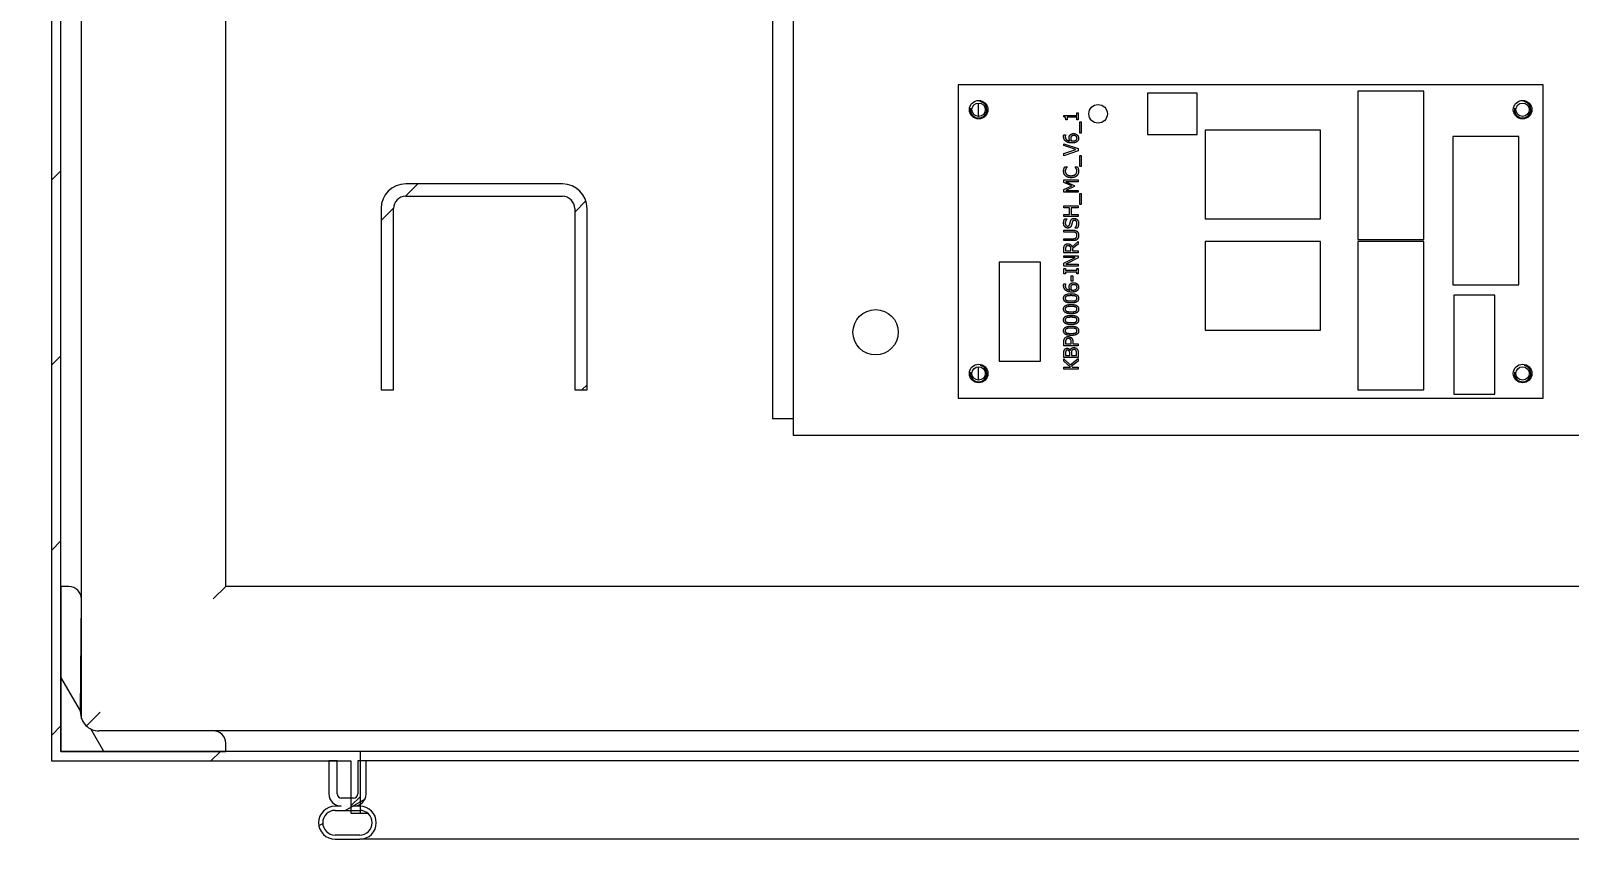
# Model space of a CAD drawing. Header units: millimetres. Extents: x 0 to 5940, y 0 to 4200.
# Drawn here: x 1788.4 to 2161.7, y 2756 to 2952.2 of the extents above; entities that cross this region are included whole.
import ezdxf

# ---------------------------------------------------------------- set-up
doc = ezdxf.new("R2010")
doc.units = ezdxf.units.MM
doc.header["$LTSCALE"] = 10
for name, color, linetype, lineweight, true_color in [('가시적인 것(ISO)', 3, 'Continuous', 5, 0x00ff00), ('가시적인 좁은 것(ISO)', 3, 'Continuous', 5, 0x00ff00), ('치수(ISO)', 2, 'Continuous', 5, 0xffff00)]:
    doc.layers.add(name, color=color, linetype=linetype, lineweight=lineweight, true_color=true_color)
doc.layers.add('해치(ISO)', color=7, linetype='Continuous', lineweight=5)
doc.styles.add('치수 텍스트_PSTEK_POSCO', font='isocp.shx')
doc.dimstyles.new('치수_PSTEK_POSCO', dxfattribs={"dimscale": 10, "dimtxt": 3.5, "dimasz": 2.5, "dimexe": 2, "dimexo": 2.5, "dimgap": 1, "dimtad": 1, "dimrnd": 1e-08, "dimdsep": 46, "dimtxsty": '치수 텍스트_PSTEK_POSCO', "dimcen": 0.09, "dimdle": 10, "dimclrd": 7, "dimclre": 7, "dimclrt": 2, "dimadec": 1, "dimazin": 2, "dimtfac": 1, "dimtmove": 0, "dimatfit": 3, "dimfxl": 1, "dimtolj": 1, "dimlwd": -1, "dimlwe": -1, "dimarcsym": 0})
pattern_1 = [(45, (0, 0), (-22.45064, 22.45064), [])]

# ---------------------------------------------------------------- blocks, each defined once
blk = doc.blocks.new('*D29')
at = {"layer": 'Defpoints', "color": 0, "transparency": 16777216}
for p in [(1793.36, 3525.01), (1606.82, 2775.01), (1793.36, 2775.01)]:
    blk.add_point(p, dxfattribs=at)
at = {"layer": '치수(ISO)', "color": 7, "transparency": 16777216}
for p, q in [((1768.36, 3525.01), (1586.82, 3525.01)), ((1606.82, 3500.01), (1606.82, 2800.01)), ((1768.36, 2775.01), (1586.82, 2775.01))]:
    blk.add_line(p, q, dxfattribs=at)
for points in [[(1602.65, 3500.01), (1610.99, 3500.01), (1606.82, 3525.01)], [(1602.65, 2800.01), (1610.99, 2800.01), (1606.82, 2775.01)]]:
    blk.add_solid(points, dxfattribs=at)
at = {"layer": '치수(ISO)', "color": 2, "transparency": 16777216, "insert": (1579.32, 3118.5), "char_height": 35, "attachment_point": 4, "rotation": 90, "style": '치수 텍스트_PSTEK_POSCO'}
blk.add_mtext('\\A1;750', dxfattribs=at)

msp = doc.modelspace()

# ---------------------------------------------------------------- hatches: boundary and pattern name
at = {"layer": '해치(ISO)'}
h = msp.add_hatch(dxfattribs=at)
h.set_pattern_fill('ANSI31', color=256, scale=254, style=0)
h.set_pattern_definition(pattern_1)
h.paths.add_polyline_path([(2505.662, 3525.014), (2505.662, 3535.52), (2505.662, 3536.017), (2505.662, 3537.018), (2505.662, 3537.714), (2503.362, 3537.714), (2503.362, 3537.014), (2503.362, 3534.014), (2503.362, 3522.714), (2551.062, 3522.714), (2591.062, 3522.714), (2591.062, 3482.714), (2591.062, 2817.314), (2591.062, 2777.314), (2551.062, 2777.314), (2518.362, 2777.314), (2518.362, 2766.014), (2518.362, 2763.014), (2518.362, 2762.314), (2520.662, 2762.314), (2520.662, 2763.011), (2520.662, 2764.011), (2520.662, 2764.509), (2520.662, 2775.014), (2522.012, 2775.014), (2593.362, 2775.014), (2593.362, 3525.014), (2507.012, 3525.014)])
h.paths.add_polyline_path([(1793.362, 3525.014), (1793.362, 2775.014), (1860.712, 2775.014), (1862.712, 2775.014), (1866.062, 2775.014), (1866.062, 2766.014), (1866.062, 2763.014), (1866.062, 2762.314), (1868.362, 2762.314), (1868.362, 2763.011), (1868.362, 2764.011), (1868.362, 2764.509), (1868.362, 2775.014), (1868.362, 2777.314), (1835.662, 2777.314), (1795.662, 2777.314), (1795.662, 2817.314), (1795.662, 3482.714), (1795.662, 3522.714), (1835.662, 3522.714), (1883.362, 3522.714), (1883.362, 3525.014), (1883.362, 3535.52), (1883.362, 3536.017), (1883.362, 3537.018), (1883.362, 3537.714), (1881.062, 3537.714), (1881.062, 3537.014), (1881.062, 3534.014), (1881.062, 3525.014), (1877.712, 3525.014), (1875.712, 3525.014)])
h = msp.add_hatch(dxfattribs=at)
h.set_pattern_fill('ANSI31', color=256, scale=254, angle=75.00018, style=0)
h.set_pattern_definition([(120.0002, (0, 0), (-27.49626, -15.87508), [])])
edge = h.paths.add_edge_path()
edge.add_line((2554.062, 3517.714), (2581.562, 3517.714))
edge.add_ellipse((2581.562, 3513.214), major_axis=(0, 4.5), ratio=1, start_angle=270, end_angle=360, ccw=False)
edge.add_line((2586.062, 3513.214), (2586.062, 3485.714))
edge.add_ellipse((2589.062, 3485.714), major_axis=(-3, 0), ratio=1, start_angle=0, end_angle=90)
edge.add_line((2589.062, 3482.714), (2591.062, 3482.714))
edge.add_line((2591.062, 3482.714), (2591.062, 3522.714))
edge.add_line((2591.062, 3522.714), (2551.062, 3522.714))
edge.add_line((2551.062, 3522.714), (2551.062, 3520.714))
edge.add_ellipse((2554.062, 3520.714), major_axis=(-3, 0), ratio=1, start_angle=0, end_angle=90)
edge = h.paths.add_edge_path()
edge.add_line((1795.662, 3482.714), (1797.662, 3482.714))
edge.add_ellipse((1797.662, 3485.714), major_axis=(0, -3), ratio=1, start_angle=0, end_angle=90)
edge.add_line((1800.662, 3485.714), (1800.662, 3513.214))
edge.add_ellipse((1805.162, 3513.214), major_axis=(-4.5, 0), ratio=1, start_angle=270, end_angle=360, ccw=False)
edge.add_line((1805.162, 3517.714), (1832.662, 3517.714))
edge.add_ellipse((1832.662, 3520.714), major_axis=(0, -3), ratio=1, start_angle=0, end_angle=90)
edge.add_line((1835.662, 3520.714), (1835.662, 3522.714))
edge.add_line((1835.662, 3522.714), (1795.662, 3522.714))
edge.add_line((1795.662, 3522.714), (1795.662, 3482.714))
edge = h.paths.add_edge_path()
edge.add_line((1795.662, 2817.314), (1795.662, 2777.314))
edge.add_line((1795.662, 2777.314), (1835.662, 2777.314))
edge.add_line((1835.662, 2777.314), (1835.662, 2779.314))
edge.add_ellipse((1832.662, 2779.314), major_axis=(3, 0), ratio=1, start_angle=0, end_angle=90)
edge.add_line((1832.662, 2782.314), (1804.901, 2782.314))
edge.add_ellipse((1804.901, 2786.814), major_axis=(0, -4.5), ratio=1, start_angle=269.50889, end_angle=360, ccw=False)
edge.add_line((1800.401, 2786.853), (1800.636, 2814.289))
edge.add_ellipse((1797.636, 2814.314), major_axis=(3, -0.026), ratio=1, start_angle=0, end_angle=90.49111)
edge.add_line((1797.636, 2817.314), (1795.662, 2817.314))
edge = h.paths.add_edge_path()
edge.add_line((2586.088, 2814.289), (2586.323, 2786.853))
edge.add_ellipse((2581.823, 2786.814), major_axis=(4.5, 0.039), ratio=1, start_angle=269.50889, end_angle=360, ccw=False)
edge.add_line((2581.823, 2782.314), (2554.062, 2782.314))
edge.add_ellipse((2554.062, 2779.314), major_axis=(0, 3), ratio=1, start_angle=0, end_angle=90)
edge.add_line((2551.062, 2779.314), (2551.062, 2777.314))
edge.add_line((2551.062, 2777.314), (2591.062, 2777.314))
edge.add_line((2591.062, 2777.314), (2591.062, 2817.314))
edge.add_line((2591.062, 2817.314), (2589.088, 2817.314))
edge.add_ellipse((2589.088, 2814.314), major_axis=(0, 3), ratio=1, start_angle=0, end_angle=90.49111)
h = msp.add_hatch(dxfattribs=at)
h.set_pattern_fill('ANSI31', color=256, scale=254, style=0)
h.set_pattern_definition(pattern_1)
edge = h.paths.add_edge_path()
edge.add_line((1920.362, 2865.014), (1923.362, 2865.014))
edge.add_line((1923.362, 2865.014), (1923.362, 2909.014))
edge.add_ellipse((1917.362, 2909.014), major_axis=(6, 0), ratio=1, start_angle=0, end_angle=90)
edge.add_line((1917.362, 2915.014), (1879.362, 2915.014))
edge.add_ellipse((1879.362, 2909.014), major_axis=(0, 6), ratio=1, start_angle=0, end_angle=90)
edge.add_line((1873.362, 2909.014), (1873.362, 2865.014))
edge.add_line((1873.362, 2865.014), (1876.362, 2865.014))
edge.add_line((1876.362, 2865.014), (1876.362, 2909.014))
edge.add_ellipse((1879.362, 2909.014), major_axis=(-3, 0), ratio=1, start_angle=270, end_angle=360, ccw=False)
edge.add_line((1879.362, 2912.014), (1917.362, 2912.014))
edge.add_ellipse((1917.362, 2909.014), major_axis=(0, 3), ratio=1, start_angle=270, end_angle=360, ccw=False)
edge.add_line((1920.362, 2909.014), (1920.362, 2865.014))
h = msp.add_hatch(dxfattribs=at)
h.set_pattern_fill('ANSI31', color=256, scale=254, angle=-14.99998, style=0)
h.set_pattern_definition([(30, (0, 0), (-15.875, 27.4963), [])])
edge = h.paths.add_edge_path()
edge.add_line((2513.012, 2775.014), (2513.012, 2767.014))
edge.add_ellipse((2516.012, 2767.014), major_axis=(-3, 0), ratio=1, start_angle=0, end_angle=90)
edge.add_line((2516.012, 2764.014), (2514.512, 2764.014))
edge.add_ellipse((2514.512, 2760.014), major_axis=(0, 4), ratio=1, start_angle=0, end_angle=180)
edge.add_line((2514.512, 2756.014), (2520.512, 2756.014))
edge.add_ellipse((2520.512, 2760.014), major_axis=(0, -4), ratio=1, start_angle=0, end_angle=177.8509)
edge.add_ellipse((2520.512, 2760.014), major_axis=(0.15, 3.997), ratio=1, start_angle=0, end_angle=2.1491)
edge.add_line((2520.512, 2764.014), (2519.012, 2764.014))
edge.add_ellipse((2519.012, 2767.014), major_axis=(0, -3), ratio=1, start_angle=0, end_angle=33.36701)
edge.add_ellipse((2519.012, 2767.014), major_axis=(1.65, -2.505), ratio=1, start_angle=0, end_angle=56.63299)
edge.add_line((2522.012, 2767.014), (2522.012, 2775.014))
edge.add_line((2522.012, 2775.014), (2520.662, 2775.014))
edge.add_line((2520.662, 2775.014), (2520.012, 2775.014))
edge.add_line((2520.012, 2775.014), (2520.012, 2767.014))
edge.add_ellipse((2519.012, 2767.014), major_axis=(1, 0), ratio=1, start_angle=270, end_angle=360, ccw=False)
edge.add_line((2519.012, 2766.014), (2518.362, 2766.014))
edge.add_line((2518.362, 2766.014), (2516.012, 2766.014))
edge.add_ellipse((2516.012, 2767.014), major_axis=(0, -1), ratio=1, start_angle=270, end_angle=360, ccw=False)
edge.add_line((2515.012, 2767.014), (2515.012, 2775.014))
edge.add_line((2515.012, 2775.014), (2513.012, 2775.014))
edge = h.paths.add_edge_path(flags=0)
edge.add_ellipse((2514.512, 2760.014), major_axis=(0, -3), ratio=1, start_angle=180, end_angle=360)
edge.add_line((2514.512, 2757.014), (2520.512, 2757.014))
edge.add_ellipse((2520.512, 2760.014), major_axis=(0.15, 2.996), ratio=1, start_angle=182.86598, end_angle=360)
edge.add_ellipse((2520.512, 2760.014), major_axis=(0, 3), ratio=1, start_angle=357.13402, end_angle=360)
edge.add_line((2520.512, 2763.014), (2518.362, 2763.014))
edge.add_line((2518.362, 2763.014), (2514.512, 2763.014))
edge = h.paths.add_edge_path()
edge.add_line((1868.212, 2764.014), (1866.712, 2764.014))
edge.add_ellipse((1866.712, 2767.014), major_axis=(0, -3), ratio=1, start_angle=0, end_angle=33.36701)
edge.add_ellipse((1866.712, 2767.014), major_axis=(1.65, -2.505), ratio=1, start_angle=0, end_angle=56.63299)
edge.add_line((1869.712, 2767.014), (1869.712, 2775.014))
edge.add_line((1869.712, 2775.014), (1868.362, 2775.014))
edge.add_line((1868.362, 2775.014), (1867.712, 2775.014))
edge.add_line((1867.712, 2775.014), (1867.712, 2767.014))
edge.add_ellipse((1866.712, 2767.014), major_axis=(1, 0), ratio=1, start_angle=270, end_angle=360, ccw=False)
edge.add_line((1866.712, 2766.014), (1866.062, 2766.014))
edge.add_line((1866.062, 2766.014), (1863.712, 2766.014))
edge.add_ellipse((1863.712, 2767.014), major_axis=(0, -1), ratio=1, start_angle=270, end_angle=360, ccw=False)
edge.add_line((1862.712, 2767.014), (1862.712, 2775.014))
edge.add_line((1862.712, 2775.014), (1860.712, 2775.014))
edge.add_line((1860.712, 2775.014), (1860.712, 2767.014))
edge.add_ellipse((1863.712, 2767.014), major_axis=(-3, 0), ratio=1, start_angle=0, end_angle=90)
edge.add_line((1863.712, 2764.014), (1862.212, 2764.014))
edge.add_ellipse((1862.212, 2760.014), major_axis=(0, 4), ratio=1, start_angle=0, end_angle=180)
edge.add_line((1862.212, 2756.014), (1868.212, 2756.014))
edge.add_ellipse((1868.212, 2760.014), major_axis=(0, -4), ratio=1, start_angle=0, end_angle=177.8509)
edge.add_ellipse((1868.212, 2760.014), major_axis=(0.15, 3.997), ratio=1, start_angle=0, end_angle=2.1491)
edge = h.paths.add_edge_path(flags=0)
edge.add_line((1862.212, 2763.014), (1866.062, 2763.014))
edge.add_line((1866.062, 2763.014), (1868.212, 2763.014))
edge.add_ellipse((1868.212, 2760.014), major_axis=(0, 3), ratio=1, start_angle=357.13402, end_angle=360, ccw=False)
edge.add_ellipse((1868.212, 2760.014), major_axis=(0.15, 2.996), ratio=1, start_angle=182.86598, end_angle=360, ccw=False)
edge.add_line((1868.212, 2757.014), (1862.212, 2757.014))
edge.add_ellipse((1862.212, 2760.014), major_axis=(0, -3), ratio=1, start_angle=180, end_angle=360, ccw=False)

# ---------------------------------------------------------------- linework, layer by layer
at = {"layer": '가시적인 것(ISO)'}
for p, q in [((1793.362, 3525.014), (1793.362, 2775.014)), ((1795.662, 2777.314), (1795.662, 3522.714)), ((1800.662, 2785.303), (1800.662, 3275.014)), ((1835.662, 2817.314), (1835.662, 3275.014)), ((1968.362, 3208.014), (1968.362, 2858.014)), ((1973.362, 3204.014), (1973.362, 2854.014)), ((2155.362, 2939.014), (2013.362, 2939.014)), ((2013.362, 2939.014), (2013.362, 2863.014)), ((2155.362, 2863.014), (2155.362, 2939.014)), ((2018.362, 2931.393), (2018.362, 2934.635)), ((2071.362, 2937.014), (2059.362, 2937.014)), ((2059.362, 2937.014), (2059.362, 2927.014)), ((2071.362, 2927.014), (2071.362, 2937.014)), ((2126.362, 2937.514), (2110.362, 2937.514)), ((2110.362, 2937.514), (2110.362, 2901.514)), ((2126.362, 2901.514), (2126.362, 2937.514)), ((2039.041, 2931.255), (2039.041, 2931.618)), ((2039.041, 2931.618), (2042.195, 2931.618)), ((2039.849, 2931.167), (2039.849, 2930.532)), ((2042.195, 2931.167), (2039.849, 2931.167)), ((2042.195, 2931.618), (2042.195, 2932.239)), ((2042.195, 2932.239), (2042.552, 2932.239)), ((2042.195, 2930.532), (2042.195, 2931.167)), ((2042.552, 2932.239), (2042.552, 2930.532)), ((2039.035, 2926.913), (2039.486, 2926.913)), ((2039.486, 2926.913), (2039.486, 2926.893)), ((2039.849, 2930.532), (2039.528, 2930.532)), ((2042.552, 2930.532), (2042.195, 2930.532)), ((2042.952, 2930.038), (2043.255, 2930.038)), ((2042.952, 2927.338), (2042.952, 2930.038)), ((2043.255, 2927.338), (2042.952, 2927.338)), ((2043.255, 2930.038), (2043.255, 2927.338)), ((2059.362, 2927.014), (2071.362, 2927.014)), ((2101.362, 2928.064), (2073.362, 2928.064)), ((2073.362, 2928.064), (2073.362, 2906.564)), ((2101.362, 2906.564), (2101.362, 2928.064)), ((2039.052, 2924.295), (2039.052, 2924.768)), ((2039.052, 2924.768), (2042.552, 2923.563)), ((2041.959, 2923.325), (2039.052, 2924.295)), ((2039.052, 2922.355), (2041.959, 2923.325)), ((2042.552, 2923.563), (2042.552, 2923.061)), ((2149.462, 2926.514), (2133.462, 2926.514)), ((2133.462, 2926.514), (2133.462, 2890.514)), ((2149.462, 2890.514), (2149.462, 2926.514)), ((2042.552, 2923.061), (2039.052, 2921.855)), ((2039.052, 2921.855), (2039.052, 2922.355)), ((2042.952, 2921.912), (2043.255, 2921.912)), ((2042.952, 2919.212), (2042.952, 2921.912)), ((2043.255, 2921.912), (2043.255, 2919.212)), ((2039.052, 2916.004), (2042.552, 2916.004)), ((2039.052, 2915.357), (2039.052, 2916.004)), ((2039.285, 2919.169), (2039.846, 2919.169)), ((2039.846, 2919.169), (2039.846, 2919.133)), ((2041.758, 2919.135), (2041.758, 2919.169)), ((2041.758, 2919.169), (2042.314, 2919.169)), ((2042.552, 2916.004), (2042.552, 2915.539)), ((2043.255, 2919.212), (2042.952, 2919.212)), ((1917.362, 2915.014), (1879.362, 2915.014)), ((1879.362, 2912.014), (1917.362, 2912.014)), ((2041.001, 2914.512), (2039.052, 2915.357)), ((2039.052, 2913.639), (2041.001, 2914.512)), ((2039.052, 2913.003), (2039.052, 2913.639)), ((2042.552, 2913.003), (2039.052, 2913.003)), ((2042.552, 2915.539), (2039.537, 2915.539)), ((2039.537, 2915.539), (2041.588, 2914.626)), ((2041.588, 2914.342), (2039.537, 2913.437)), ((2039.537, 2913.437), (2042.552, 2913.437)), ((2041.588, 2914.626), (2041.588, 2914.342)), ((2042.552, 2913.437), (2042.552, 2913.003)), ((2042.952, 2909.985), (2042.952, 2912.686)), ((2042.952, 2912.686), (2043.255, 2912.686)), ((2043.255, 2912.686), (2043.255, 2909.985)), ((1873.362, 2909.014), (1873.362, 2865.014)), ((1876.362, 2865.014), (1876.362, 2909.014)), ((1920.362, 2909.014), (1920.362, 2865.014)), ((1923.362, 2865.014), (1923.362, 2909.014)), ((2039.052, 2909.668), (2042.552, 2909.668)), ((2039.052, 2909.203), (2039.052, 2909.668)), ((2040.425, 2909.203), (2039.052, 2909.203)), ((2040.425, 2907.592), (2040.425, 2909.203)), ((2042.552, 2909.203), (2040.839, 2909.203)), ((2040.839, 2909.203), (2040.839, 2907.592)), ((2042.552, 2909.668), (2042.552, 2909.203)), ((2043.255, 2909.985), (2042.952, 2909.985)), ((2039.052, 2907.592), (2040.425, 2907.592)), ((2039.052, 2907.126), (2039.052, 2907.592)), ((2042.552, 2907.126), (2039.052, 2907.126)), ((2039.216, 2906.517), (2039.772, 2906.517)), ((2039.772, 2906.517), (2039.772, 2906.483)), ((2040.839, 2907.592), (2042.552, 2907.592)), ((2042.552, 2907.592), (2042.552, 2907.126)), ((2073.362, 2906.564), (2101.362, 2906.564)), ((2039.052, 2903.78), (2041.236, 2903.78)), ((2039.052, 2903.315), (2039.052, 2903.78)), ((2041.247, 2903.315), (2039.052, 2903.315)), ((2039.052, 2901.247), (2039.052, 2901.712)), ((2039.052, 2901.712), (2041.236, 2901.712)), ((2041.236, 2901.247), (2039.052, 2901.247)), ((2041.029, 2899.766), (2042.552, 2901.011)), ((2041.758, 2904.273), (2041.758, 2904.307)), ((2042.342, 2904.273), (2041.758, 2904.273)), ((2042.552, 2901.011), (2042.552, 2900.407)), ((2101.362, 2901.064), (2073.362, 2901.064)), ((2073.362, 2901.064), (2073.362, 2879.564)), ((2101.362, 2879.564), (2101.362, 2901.064)), ((2110.362, 2901.514), (2126.362, 2901.514)), ((2126.362, 2901.014), (2110.362, 2901.014)), ((2110.362, 2901.014), (2110.362, 2865.014)), ((2126.362, 2865.014), (2126.362, 2901.014)), ((2039.052, 2898.303), (2039.052, 2899.205)), ((2042.552, 2898.303), (2039.052, 2898.303)), ((2039.052, 2897.16), (2039.052, 2897.594)), ((2039.052, 2897.594), (2042.552, 2897.594)), ((2039.052, 2895.75), (2041.823, 2897.16)), ((2041.823, 2897.16), (2039.052, 2897.16)), ((2039.455, 2899.23), (2039.455, 2898.768)), ((2039.455, 2898.768), (2040.771, 2898.768)), ((2042.552, 2897.072), (2039.534, 2895.523)), ((2040.771, 2898.768), (2040.771, 2899.176)), ((2042.552, 2900.407), (2041.159, 2899.301)), ((2041.159, 2899.301), (2041.159, 2898.768)), ((2041.159, 2898.768), (2042.552, 2898.768)), ((2042.552, 2898.768), (2042.552, 2898.303)), ((2042.552, 2897.594), (2042.552, 2897.072)), ((2033.362, 2896.014), (2023.362, 2896.014)), ((2023.362, 2896.014), (2023.362, 2872.014)), ((2033.362, 2872.014), (2033.362, 2896.014)), ((2039.052, 2895.089), (2039.052, 2895.75)), ((2042.552, 2895.089), (2039.052, 2895.089)), ((2039.052, 2894.513), (2039.409, 2894.513)), ((2039.052, 2893.158), (2039.052, 2894.513)), ((2039.409, 2894.513), (2039.409, 2894.068)), ((2039.409, 2894.068), (2042.195, 2894.068)), ((2042.195, 2893.603), (2039.409, 2893.603)), ((2039.409, 2893.603), (2039.409, 2893.158)), ((2039.534, 2895.523), (2042.552, 2895.523)), ((2042.195, 2894.513), (2042.552, 2894.513)), ((2042.195, 2894.068), (2042.195, 2894.513)), ((2042.195, 2893.158), (2042.195, 2893.603)), ((2042.552, 2895.523), (2042.552, 2895.089)), ((2042.552, 2894.513), (2042.552, 2893.158)), ((2039.035, 2890.73), (2039.486, 2890.73)), ((2039.409, 2893.158), (2039.052, 2893.158)), ((2039.486, 2890.73), (2039.486, 2890.71)), ((2040.808, 2891.405), (2040.808, 2892.729)), ((2040.808, 2892.729), (2041.233, 2892.729)), ((2041.233, 2891.405), (2040.808, 2891.405)), ((2041.233, 2892.729), (2041.233, 2891.405)), ((2042.552, 2893.158), (2042.195, 2893.158)), ((2133.462, 2890.514), (2149.462, 2890.514)), ((2143.662, 2888.014), (2133.662, 2888.014)), ((2133.662, 2888.014), (2133.662, 2864.014)), ((2143.662, 2864.014), (2143.662, 2888.014)), ((2073.362, 2879.564), (2101.362, 2879.564)), ((2039.052, 2875.76), (2039.052, 2876.639)), ((2042.552, 2875.76), (2039.052, 2875.76)), ((2039.455, 2876.611), (2039.455, 2876.225)), ((2039.455, 2876.225), (2040.85, 2876.225)), ((2040.589, 2874.642), (2040.606, 2874.642)), ((2040.85, 2876.225), (2040.85, 2876.543)), ((2041.247, 2876.619), (2041.247, 2876.225)), ((2041.247, 2876.225), (2042.552, 2876.225)), ((2042.552, 2876.225), (2042.552, 2875.76)), ((2023.362, 2872.014), (2033.362, 2872.014)), ((2039.052, 2872.924), (2039.052, 2873.851)), ((2042.552, 2872.924), (2039.052, 2872.924)), ((2039.052, 2872.56), (2040.615, 2871.111)), ((2039.052, 2871.993), (2039.052, 2872.56)), ((2040.66, 2870.558), (2039.052, 2871.993)), ((2039.449, 2873.834), (2039.449, 2873.389)), ((2039.449, 2873.389), (2040.473, 2873.389)), ((2040.473, 2873.389), (2040.473, 2873.916)), ((2040.615, 2871.111), (2042.552, 2872.646)), ((2040.862, 2873.916), (2040.862, 2873.389)), ((2040.862, 2873.389), (2042.155, 2873.389)), ((2042.552, 2872.041), (2040.924, 2870.762)), ((2042.155, 2873.389), (2042.155, 2873.766)), ((2042.552, 2873.928), (2042.552, 2872.924)), ((2042.552, 2872.646), (2042.552, 2872.041)), ((2018.362, 2867.393), (2018.362, 2870.635)), ((2039.052, 2870.558), (2040.66, 2870.558)), ((2039.052, 2870.093), (2039.052, 2870.558)), ((2042.552, 2870.093), (2039.052, 2870.093)), ((2040.924, 2870.762), (2041.154, 2870.558)), ((2041.154, 2870.558), (2042.552, 2870.558)), ((2042.552, 2870.558), (2042.552, 2870.093)), ((1873.362, 2865.014), (1876.362, 2865.014)), ((1920.362, 2865.014), (1923.362, 2865.014)), ((2110.362, 2865.014), (2126.362, 2865.014)), ((2133.662, 2864.014), (2143.662, 2864.014)), ((2013.362, 2863.014), (2155.362, 2863.014)), ((1973.362, 2858.014), (1968.362, 2858.014)), ((1973.362, 2854.014), (2173.362, 2854.014)), ((1795.662, 2817.314), (1795.662, 2777.314)), ((1797.636, 2817.314), (1795.662, 2817.314)), ((1832.662, 2814.314), (1835.662, 2817.314)), ((2551.062, 2817.314), (1835.662, 2817.314)), ((1800.401, 2786.853), (1800.636, 2814.289)), ((1805.162, 2786.814), (1801.852, 2783.504)), ((1832.662, 2782.314), (1804.901, 2782.314)), ((2554.062, 2782.314), (1832.662, 2782.314)), ((1835.662, 2777.314), (1835.662, 2779.314)), ((1793.362, 2775.014), (1866.062, 2775.014)), ((1868.362, 2777.314), (1795.662, 2777.314)), ((1795.662, 2777.314), (1835.662, 2777.314)), ((1862.712, 2775.014), (1860.712, 2775.014)), ((1860.712, 2775.014), (1860.712, 2767.014)), ((1862.712, 2767.014), (1862.712, 2775.014)), ((1866.062, 2775.014), (1866.062, 2762.314)), ((1869.712, 2775.014), (1867.712, 2775.014)), ((1867.712, 2775.014), (1867.712, 2767.014)), ((1868.362, 2762.314), (1868.362, 2777.314)), ((2518.362, 2777.314), (1868.362, 2777.314)), ((1869.712, 2767.014), (1869.712, 2775.014)), ((2513.012, 2775.014), (1869.712, 2775.014)), ((1863.712, 2764.014), (1862.212, 2764.014)), ((1862.212, 2763.014), (1868.212, 2763.014)), ((1866.712, 2766.014), (1863.712, 2766.014)), ((1868.212, 2764.014), (1866.712, 2764.014)), ((1866.062, 2762.314), (1868.362, 2762.314)), ((1868.362, 2762.314), (1870.138, 2762.314)), ((1868.212, 2757.014), (1862.212, 2757.014)), ((1862.212, 2756.014), (1868.212, 2756.014)), ((2514.512, 2756.014), (1868.212, 2756.014))]:
    msp.add_line(p, q, dxfattribs=at)
for centre, radius in [((2018.362, 2933.014), 2.25), ((2018.362, 2933.014), 1.621), ((2150.362, 2933.014), 2.25), ((2150.362, 2933.014), 1.621), ((2047.362, 2932.014), 2.25), ((1993.362, 2879.014), 5.5), ((2018.362, 2869.014), 2.25), ((2150.362, 2869.014), 2.25), ((2018.362, 2869.014), 1.621), ((2150.362, 2869.014), 1.621)]:
    msp.add_circle(centre, radius, dxfattribs=at)
for centre, radius, start, end in [((1879.362, 2909.014), 6, 90, 180), ((1879.362, 2909.014), 3, 90, 180), ((1917.362, 2909.014), 6, 0, 90), ((1917.362, 2909.014), 3, 0, 90), ((1797.636, 2814.314), 3, 359.50889, 90), ((1804.901, 2786.814), 4.5, 179.50889, 270), ((1832.662, 2779.314), 3, 0, 90), ((1863.712, 2767.014), 3, 180, 270), ((1863.712, 2767.014), 1, 180, 270), ((1866.712, 2767.014), 3, 270, 0), ((1866.712, 2767.014), 1, 270, 0), ((1862.212, 2760.014), 4, 90, 270), ((1862.212, 2760.014), 3, 90, 270), ((1868.212, 2760.014), 4, 270, 90), ((1868.212, 2760.014), 3, 270, 90)]:
    msp.add_arc(centre, radius, start, end, dxfattribs=at)
for points in [[(2039.528, 2930.532), (2039.528, 2930.892), (2039.324, 2931.232), (2039.041, 2931.255)], [(2038.987, 2926.515), (2038.987, 2926.632), (2039.009, 2926.836), (2039.035, 2926.913)], [(2039.486, 2926.893), (2039.452, 2926.827), (2039.392, 2926.589), (2039.392, 2926.453)], [(2040.317, 2926.158), (2040.317, 2926.362), (2040.399, 2926.669), (2040.524, 2926.836)], [(2040.524, 2926.836), (2040.669, 2927.029), (2041.117, 2927.216), (2041.417, 2927.216)], [(2041.417, 2927.216), (2041.687, 2927.216), (2042.144, 2927.037), (2042.297, 2926.887)], [(2042.297, 2926.887), (2042.458, 2926.731), (2042.626, 2926.34), (2042.626, 2926.104)], [(2039.551, 2925.33), (2039.285, 2925.52), (2038.987, 2926.121), (2038.987, 2926.515)], [(2039.392, 2926.453), (2039.392, 2926.016), (2039.982, 2925.48), (2040.561, 2925.429)], [(2041.015, 2924.947), (2040.558, 2924.947), (2039.823, 2925.134), (2039.551, 2925.33)], [(2040.561, 2925.429), (2040.445, 2925.597), (2040.317, 2925.948), (2040.317, 2926.158)], [(2040.827, 2926.501), (2040.754, 2926.408), (2040.706, 2926.175), (2040.706, 2926.053)], [(2040.706, 2926.053), (2040.706, 2925.889), (2040.805, 2925.579), (2040.898, 2925.429)], [(2041.437, 2926.74), (2041.222, 2926.74), (2040.93, 2926.626), (2040.827, 2926.501)], [(2040.898, 2925.429), (2040.949, 2925.426), (2041.046, 2925.421), (2041.12, 2925.421)], [(2042.308, 2925.333), (2042.118, 2925.151), (2041.48, 2924.947), (2041.015, 2924.947)], [(2041.12, 2925.421), (2041.483, 2925.421), (2041.928, 2925.562), (2042.044, 2925.67)], [(2042.243, 2926.107), (2042.243, 2926.391), (2041.84, 2926.74), (2041.437, 2926.74)], [(2042.044, 2925.67), (2042.155, 2925.77), (2042.243, 2925.985), (2042.243, 2926.107)], [(2042.626, 2926.104), (2042.626, 2925.869), (2042.467, 2925.48), (2042.308, 2925.333)], [(2038.99, 2918.089), (2038.99, 2918.265), (2039.041, 2918.574), (2039.08, 2918.704)], [(2039.472, 2916.951), (2039.236, 2917.161), (2038.99, 2917.734), (2038.99, 2918.089)], [(2039.08, 2918.704), (2039.117, 2918.818), (2039.222, 2919.053), (2039.285, 2919.169)], [(2039.554, 2918.738), (2039.48, 2918.605), (2039.387, 2918.29), (2039.387, 2918.086)], [(2039.387, 2918.086), (2039.387, 2917.862), (2039.571, 2917.462), (2039.747, 2917.312)], [(2040.805, 2916.515), (2040.365, 2916.515), (2039.713, 2916.739), (2039.472, 2916.951)], [(2039.846, 2919.133), (2039.789, 2919.07), (2039.631, 2918.877), (2039.554, 2918.738)], [(2039.747, 2917.312), (2039.926, 2917.164), (2040.467, 2917), (2040.805, 2917)], [(2040.805, 2917), (2041.165, 2917), (2041.684, 2917.173), (2041.863, 2917.323)], [(2042.155, 2916.954), (2041.928, 2916.744), (2041.247, 2916.515), (2040.805, 2916.515)], [(2042.039, 2918.764), (2041.965, 2918.891), (2041.812, 2919.082), (2041.758, 2919.135)], [(2041.863, 2917.323), (2042.036, 2917.471), (2042.212, 2917.865), (2042.212, 2918.086)], [(2042.212, 2918.086), (2042.212, 2918.287), (2042.112, 2918.631), (2042.039, 2918.764)], [(2042.614, 2918.08), (2042.614, 2917.74), (2042.385, 2917.164), (2042.155, 2916.954)], [(2042.314, 2919.169), (2042.368, 2919.053), (2042.467, 2918.849), (2042.512, 2918.704)], [(2042.512, 2918.704), (2042.563, 2918.551), (2042.614, 2918.29), (2042.614, 2918.08)], [(2038.99, 2905.476), (2038.99, 2905.771), (2039.106, 2906.293), (2039.216, 2906.517)], [(2039.991, 2904.299), (2039.565, 2904.299), (2038.99, 2904.962), (2038.99, 2905.476)], [(2039.772, 2906.483), (2039.619, 2906.315), (2039.392, 2905.793), (2039.392, 2905.507)], [(2039.392, 2905.507), (2039.392, 2905.184), (2039.696, 2904.784), (2039.943, 2904.784)], [(2039.943, 2904.784), (2040.164, 2904.784), (2040.428, 2905.019), (2040.487, 2905.24)], [(2040.623, 2904.526), (2040.507, 2904.418), (2040.195, 2904.299), (2039.991, 2904.299)], [(2040.487, 2905.24), (2040.527, 2905.388), (2040.629, 2905.816), (2040.671, 2905.958)], [(2040.932, 2905.104), (2040.884, 2904.923), (2040.74, 2904.636), (2040.623, 2904.526)], [(2040.671, 2905.958), (2040.782, 2906.318), (2041.227, 2906.653), (2041.554, 2906.653)], [(2041.091, 2905.737), (2041.046, 2905.575), (2040.983, 2905.306), (2040.932, 2905.104)], [(2041.627, 2906.168), (2041.417, 2906.168), (2041.157, 2905.961), (2041.091, 2905.737)], [(2041.554, 2906.653), (2041.761, 2906.653), (2042.158, 2906.485), (2042.297, 2906.335)], [(2042.212, 2905.388), (2042.212, 2905.774), (2041.891, 2906.168), (2041.627, 2906.168)], [(2041.758, 2904.307), (2041.973, 2904.537), (2042.212, 2905.118), (2042.212, 2905.388)], [(2042.297, 2906.335), (2042.45, 2906.168), (2042.614, 2905.742), (2042.614, 2905.422)], [(2042.614, 2905.422), (2042.614, 2905.042), (2042.456, 2904.509), (2042.342, 2904.273)], [(2041.236, 2903.78), (2041.602, 2903.78), (2042.124, 2903.632), (2042.302, 2903.445)], [(2041.236, 2901.712), (2041.48, 2901.712), (2041.809, 2901.774), (2041.942, 2901.862)], [(2042.302, 2901.582), (2042.121, 2901.397), (2041.61, 2901.247), (2041.236, 2901.247)], [(2041.942, 2903.164), (2041.809, 2903.252), (2041.483, 2903.315), (2041.247, 2903.315)], [(2042.229, 2902.512), (2042.229, 2902.73), (2042.084, 2903.071), (2041.942, 2903.164)], [(2041.942, 2901.862), (2042.084, 2901.956), (2042.229, 2902.279), (2042.229, 2902.512)], [(2042.302, 2903.445), (2042.467, 2903.278), (2042.626, 2902.835), (2042.626, 2902.512)], [(2042.626, 2902.512), (2042.626, 2902.203), (2042.464, 2901.743), (2042.302, 2901.582)], [(2039.052, 2899.205), (2039.052, 2899.505), (2039.117, 2899.911), (2039.236, 2900.095)], [(2039.236, 2900.095), (2039.355, 2900.28), (2039.727, 2900.492), (2040.002, 2900.492)], [(2039.574, 2899.786), (2039.509, 2899.687), (2039.455, 2899.423), (2039.455, 2899.23)], [(2040.039, 2900.007), (2039.886, 2900.007), (2039.65, 2899.9), (2039.574, 2899.786)], [(2040.002, 2900.492), (2040.385, 2900.492), (2040.904, 2900.101), (2041.029, 2899.766)], [(2040.589, 2899.809), (2040.493, 2899.911), (2040.221, 2900.007), (2040.039, 2900.007)], [(2040.771, 2899.176), (2040.771, 2899.378), (2040.7, 2899.698), (2040.589, 2899.809)], [(2038.987, 2890.333), (2038.987, 2890.449), (2039.009, 2890.653), (2039.035, 2890.73)], [(2039.551, 2889.147), (2039.285, 2889.337), (2038.987, 2889.938), (2038.987, 2890.333)], [(2039.486, 2890.71), (2039.452, 2890.645), (2039.392, 2890.406), (2039.392, 2890.27)], [(2039.392, 2890.27), (2039.392, 2889.834), (2039.982, 2889.297), (2040.561, 2889.246)], [(2040.317, 2889.975), (2040.317, 2890.18), (2040.399, 2890.486), (2040.524, 2890.653)], [(2040.561, 2889.246), (2040.445, 2889.414), (2040.317, 2889.765), (2040.317, 2889.975)], [(2040.524, 2890.653), (2040.669, 2890.846), (2041.117, 2891.033), (2041.417, 2891.033)], [(2040.827, 2890.319), (2040.754, 2890.225), (2040.706, 2889.992), (2040.706, 2889.87)], [(2040.706, 2889.87), (2040.706, 2889.706), (2040.805, 2889.397), (2040.898, 2889.246)], [(2041.437, 2890.557), (2041.222, 2890.557), (2040.93, 2890.443), (2040.827, 2890.319)], [(2041.12, 2889.238), (2041.483, 2889.238), (2041.928, 2889.38), (2042.044, 2889.488)], [(2041.417, 2891.033), (2041.687, 2891.033), (2042.144, 2890.855), (2042.297, 2890.704)], [(2042.243, 2889.924), (2042.243, 2890.208), (2041.84, 2890.557), (2041.437, 2890.557)], [(2042.044, 2889.488), (2042.155, 2889.587), (2042.243, 2889.802), (2042.243, 2889.924)], [(2042.297, 2890.704), (2042.458, 2890.548), (2042.626, 2890.157), (2042.626, 2889.921)], [(2042.626, 2889.921), (2042.626, 2889.686), (2042.467, 2889.297), (2042.308, 2889.15)], [(2038.981, 2887.255), (2038.981, 2887.831), (2039.889, 2888.373), (2040.802, 2888.373)], [(2040.805, 2886.135), (2039.857, 2886.135), (2038.981, 2886.682), (2038.981, 2887.255)], [(2038.981, 2884.629), (2038.981, 2885.205), (2039.889, 2885.746), (2040.802, 2885.746)], [(2039.733, 2887.769), (2039.554, 2887.698), (2039.37, 2887.451), (2039.37, 2887.255)], [(2039.37, 2887.255), (2039.37, 2887.06), (2039.554, 2886.807), (2039.738, 2886.733)], [(2041.015, 2888.764), (2040.558, 2888.764), (2039.823, 2888.951), (2039.551, 2889.147)], [(2040.802, 2887.896), (2040.442, 2887.896), (2039.911, 2887.84), (2039.733, 2887.769)], [(2039.738, 2886.733), (2039.917, 2886.663), (2040.462, 2886.612), (2040.805, 2886.612)], [(2040.802, 2888.373), (2041.744, 2888.373), (2042.626, 2887.825), (2042.626, 2887.255)], [(2041.868, 2887.772), (2041.695, 2887.84), (2041.162, 2887.896), (2040.802, 2887.896)], [(2040.802, 2885.746), (2041.744, 2885.746), (2042.626, 2885.199), (2042.626, 2884.629)], [(2042.626, 2887.255), (2042.626, 2886.677), (2041.727, 2886.135), (2040.805, 2886.135)], [(2040.805, 2886.612), (2041.174, 2886.612), (2041.667, 2886.657), (2041.86, 2886.731)], [(2040.898, 2889.246), (2040.949, 2889.244), (2041.046, 2889.238), (2041.12, 2889.238)], [(2042.308, 2889.15), (2042.118, 2888.968), (2041.48, 2888.764), (2041.015, 2888.764)], [(2041.86, 2886.731), (2042.041, 2886.799), (2042.237, 2887.051), (2042.237, 2887.255)], [(2042.237, 2887.255), (2042.237, 2887.448), (2042.053, 2887.701), (2041.868, 2887.772)], [(2040.805, 2883.509), (2039.857, 2883.509), (2038.981, 2884.056), (2038.981, 2884.629)], [(2038.981, 2882.003), (2038.981, 2882.578), (2039.889, 2883.12), (2040.802, 2883.12)], [(2039.733, 2885.142), (2039.554, 2885.071), (2039.37, 2884.825), (2039.37, 2884.629)], [(2039.37, 2884.629), (2039.37, 2884.433), (2039.554, 2884.181), (2039.738, 2884.107)], [(2039.733, 2882.516), (2039.554, 2882.445), (2039.37, 2882.198), (2039.37, 2882.003)], [(2040.802, 2885.27), (2040.442, 2885.27), (2039.911, 2885.213), (2039.733, 2885.142)], [(2040.802, 2882.644), (2040.442, 2882.644), (2039.911, 2882.587), (2039.733, 2882.516)], [(2039.738, 2884.107), (2039.917, 2884.036), (2040.462, 2883.985), (2040.805, 2883.985)], [(2041.868, 2885.145), (2041.695, 2885.213), (2041.162, 2885.27), (2040.802, 2885.27)], [(2040.802, 2883.12), (2041.744, 2883.12), (2042.626, 2882.573), (2042.626, 2882.003)], [(2041.868, 2882.519), (2041.695, 2882.587), (2041.162, 2882.644), (2040.802, 2882.644)], [(2042.626, 2884.629), (2042.626, 2884.05), (2041.727, 2883.509), (2040.805, 2883.509)], [(2040.805, 2883.985), (2041.174, 2883.985), (2041.667, 2884.03), (2041.86, 2884.104)], [(2041.86, 2884.104), (2042.041, 2884.172), (2042.237, 2884.425), (2042.237, 2884.629)], [(2042.237, 2884.629), (2042.237, 2884.822), (2042.053, 2885.074), (2041.868, 2885.145)], [(2042.237, 2882.003), (2042.237, 2882.195), (2042.053, 2882.448), (2041.868, 2882.519)], [(2040.805, 2880.882), (2039.857, 2880.882), (2038.981, 2881.43), (2038.981, 2882.003)], [(2038.981, 2879.376), (2038.981, 2879.952), (2039.889, 2880.494), (2040.802, 2880.494)], [(2040.805, 2878.256), (2039.857, 2878.256), (2038.981, 2878.803), (2038.981, 2879.376)], [(2039.37, 2882.003), (2039.37, 2881.807), (2039.554, 2881.554), (2039.738, 2881.481)], [(2039.733, 2879.889), (2039.554, 2879.819), (2039.37, 2879.572), (2039.37, 2879.376)], [(2039.37, 2879.376), (2039.37, 2879.18), (2039.554, 2878.928), (2039.738, 2878.854)], [(2040.802, 2880.017), (2040.442, 2880.017), (2039.911, 2879.96), (2039.733, 2879.889)], [(2039.738, 2881.481), (2039.917, 2881.41), (2040.462, 2881.359), (2040.805, 2881.359)], [(2039.738, 2878.854), (2039.917, 2878.783), (2040.462, 2878.732), (2040.805, 2878.732)], [(2040.802, 2880.494), (2041.744, 2880.494), (2042.626, 2879.946), (2042.626, 2879.376)], [(2041.868, 2879.892), (2041.695, 2879.96), (2041.162, 2880.017), (2040.802, 2880.017)], [(2042.626, 2882.003), (2042.626, 2881.424), (2041.727, 2880.882), (2040.805, 2880.882)], [(2040.805, 2881.359), (2041.174, 2881.359), (2041.667, 2881.404), (2041.86, 2881.478)], [(2042.626, 2879.376), (2042.626, 2878.797), (2041.727, 2878.256), (2040.805, 2878.256)], [(2040.805, 2878.732), (2041.174, 2878.732), (2041.667, 2878.778), (2041.86, 2878.851)], [(2041.86, 2881.478), (2042.041, 2881.546), (2042.237, 2881.798), (2042.237, 2882.003)], [(2041.86, 2878.851), (2042.041, 2878.919), (2042.237, 2879.172), (2042.237, 2879.376)], [(2042.237, 2879.376), (2042.237, 2879.569), (2042.053, 2879.821), (2041.868, 2879.892)], [(2039.052, 2876.639), (2039.052, 2876.951), (2039.154, 2877.388), (2039.27, 2877.555)], [(2039.052, 2873.851), (2039.052, 2874.225), (2039.1, 2874.6), (2039.194, 2874.77)], [(2039.194, 2874.77), (2039.293, 2874.96), (2039.619, 2875.133), (2039.84, 2875.133)], [(2039.27, 2877.555), (2039.404, 2877.751), (2039.815, 2877.972), (2040.107, 2877.972)], [(2039.588, 2877.235), (2039.514, 2877.124), (2039.455, 2876.829), (2039.455, 2876.611)], [(2039.906, 2874.648), (2039.781, 2874.648), (2039.594, 2874.563), (2039.54, 2874.469)], [(2040.121, 2877.487), (2039.94, 2877.487), (2039.673, 2877.362), (2039.588, 2877.235)], [(2039.84, 2875.133), (2040.087, 2875.133), (2040.479, 2874.872), (2040.589, 2874.642)], [(2040.357, 2874.452), (2040.289, 2874.56), (2040.07, 2874.648), (2039.906, 2874.648)], [(2040.107, 2877.972), (2040.334, 2877.972), (2040.742, 2877.81), (2040.884, 2877.666)], [(2040.64, 2877.289), (2040.535, 2877.394), (2040.289, 2877.487), (2040.121, 2877.487)], [(2040.606, 2874.642), (2040.691, 2874.954), (2041.142, 2875.297), (2041.477, 2875.297)], [(2040.85, 2876.543), (2040.85, 2876.826), (2040.759, 2877.175), (2040.64, 2877.289)], [(2040.884, 2877.666), (2041.063, 2877.484), (2041.247, 2876.994), (2041.247, 2876.619)], [(2041.497, 2874.812), (2041.298, 2874.812), (2041.043, 2874.699), (2040.952, 2874.529)], [(2041.477, 2875.297), (2041.738, 2875.297), (2042.138, 2875.099), (2042.268, 2874.934)], [(2042.007, 2874.56), (2041.914, 2874.691), (2041.681, 2874.812), (2041.497, 2874.812)], [(2042.155, 2873.766), (2042.155, 2874.072), (2042.098, 2874.424), (2042.007, 2874.56)], [(2042.268, 2874.934), (2042.421, 2874.736), (2042.552, 2874.285), (2042.552, 2873.928)], [(2039.54, 2874.469), (2039.477, 2874.356), (2039.449, 2874.081), (2039.449, 2873.834)], [(2040.473, 2873.916), (2040.473, 2874.135), (2040.428, 2874.342), (2040.357, 2874.452)], [(2040.952, 2874.529), (2040.896, 2874.418), (2040.862, 2874.157), (2040.862, 2873.916)]]:
    msp.add_open_spline(points, degree=2, dxfattribs=at)
at = {"layer": '가시적인 좁은 것(ISO)'}
for centre in [(2018.362, 2933.014), (2150.362, 2933.014), (2018.362, 2869.014), (2150.362, 2869.014)]:
    msp.add_arc(centre, 2, 170, 80, dxfattribs=at)

# ---------------------------------------------------------------- dimensions: what is measured, and where the dimension line sits
at = {"layer": '치수(ISO)', "color": 7}
dim = msp.add_linear_dim(base=(1606.822, 2775.014), p1=(1793.362, 3525.014), p2=(1793.362, 2775.014), angle=90, dimstyle='치수_PSTEK_POSCO', override={"dimdec": 2, "dimtp": 0, "dimtm": 0, "dimtdec": 2, "dimtofl": 0, "dimatfit": 1}, dxfattribs=at)
dim.commit()
dim.dimension.update_dxf_attribs({"geometry": '*D29', "text_midpoint": (1606.822, 3150.014), "dimtype": 160})

doc.saveas('drawing.dxf')
